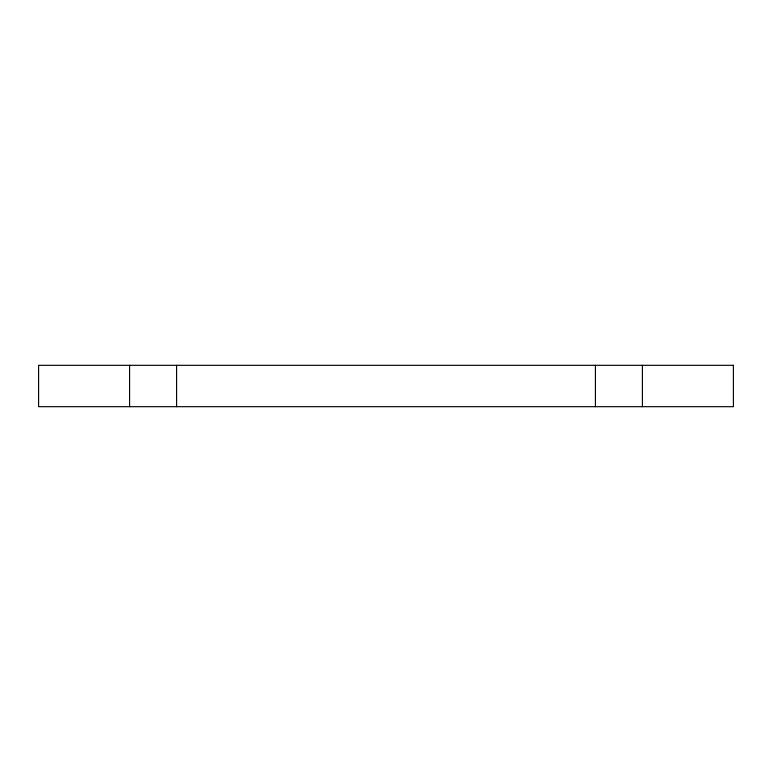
<?xml version="1.0" encoding="UTF-8"?>
<svg xmlns="http://www.w3.org/2000/svg" width="772" height="772" viewBox="0 0 772 772"><rect width="100%" height="100%" fill="white"/><g stroke="black" fill="none" stroke-linecap="round" stroke-linejoin="round"><path stroke-width="1.16" d="M642.41 365.32L642.41 406.68M595.415 365.32L595.415 406.68M176.585 365.32L176.585 406.68M129.59 365.32L129.59 406.68M733.4 365.32L38.6 365.32L38.6 406.68L733.4 406.68L733.4 365.32"/></g></svg>
